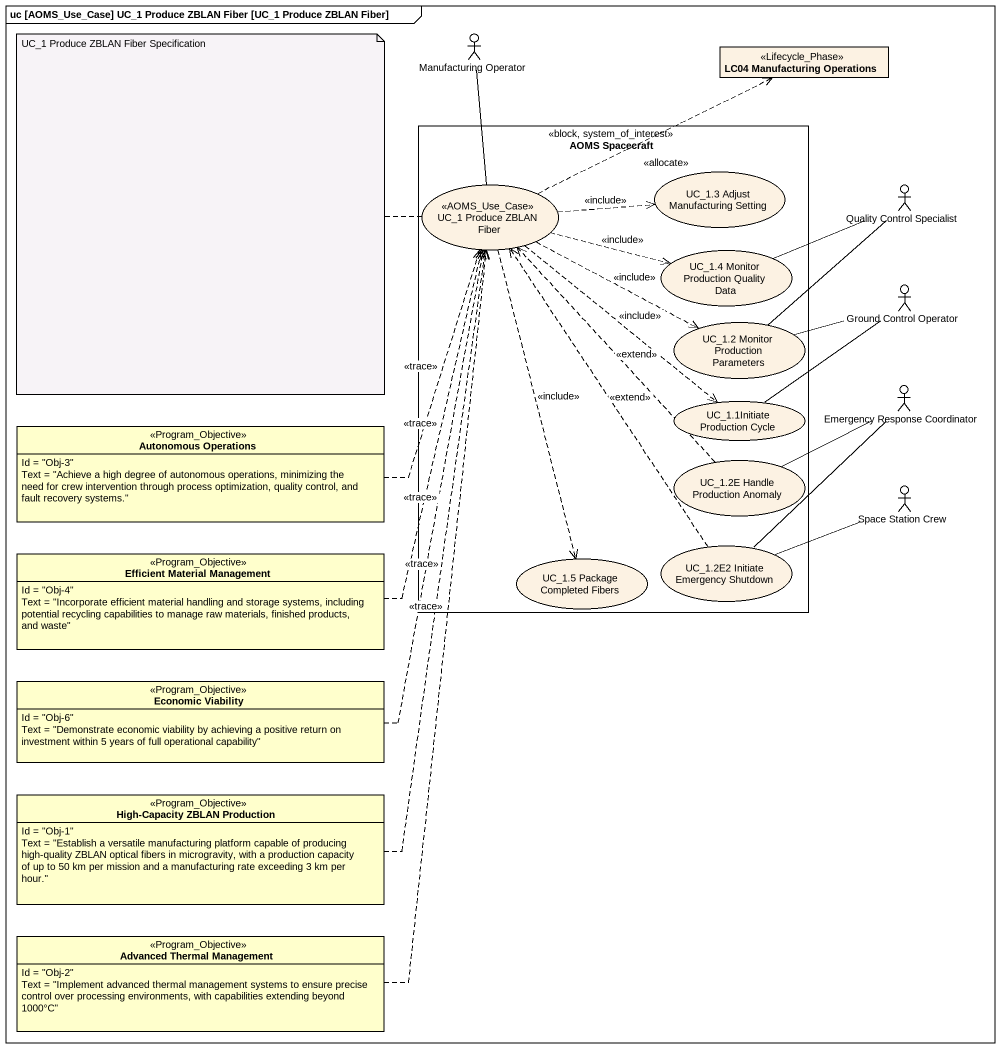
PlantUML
@startuml
mainframe uc [AOMS_Use_Case] UC_1 Produce ZBLAN Fiber [UC_1 Produce ZBLAN Fiber]
allowmixing
hide circle
hide empty members
actor "Manufacturing Operator" as Manufacturing_Operator
class "LC04 Manufacturing Operations" as LC04_Manufacturing <<Lifecycle_Phase>>
rectangle "AOMS Spacecraft" as AOMS_Spacecraft <<block, system_of_interest>> {
  usecase "UC_1.3 Adjust Manufacturing Setting" as UC_1_3_Adjust_Manufacturing
  usecase "UC_1 Produce ZBLAN Fiber" as UC_1_Produce_ZBLAN_Fiber <<AOMS_Use_Case>>
  usecase "UC_1.4 Monitor Production Quality Data" as UC_1_4_Monitor_Production
  usecase "UC_1.2 Monitor Production Parameters" as UC_1_2_Monitor_Production
  usecase "UC_1.1Initiate Production Cycle" as UC_1_1Initiate_Production
  usecase "UC_1.2E Handle Production Anomaly" as UC_1_2E_Handle_Production
  usecase "UC_1.5 Package Completed Fibers" as UC_1_5_Package_Completed
  usecase "UC_1.2E2 Initiate Emergency Shutdown" as UC_1_2E2_Initiate_Emergency
}
actor "Quality Control Specialist" as Quality_Control_Specialist
actor "Ground Control Operator" as Ground_Control_Operator
actor "Emergency Response Coordinator" as Emergency_Response
class "Autonomous Operations" as Autonomous_Operations <<Program_Objective>> #FFFFCC {
  Id = "Obj-3"
  Text = "Achieve a high degree of autonomous operations, minimizing the need for crew intervention through process optimization, quality control, and fault recovery systems."
}
actor "Space Station Crew" as Space_Station_Crew
class "Efficient Material Management" as Efficient_Material <<Program_Objective>> #FFFFCC {
  Id = "Obj-4"
  Text = "Incorporate efficient material handling and storage systems, including potential recycling capabilities to manage raw materials, finished products, and waste"
}
class "Economic Viability" as Economic_Viability <<Program_Objective>> #FFFFCC {
  Id = "Obj-6"
  Text = "Demonstrate economic viability by achieving a positive return on investment within 5 years of full operational capability"
}
class "High-Capacity ZBLAN Production" as High_Capacity_ZBLAN <<Program_Objective>> #FFFFCC {
  Id = "Obj-1"
  Text = "Establish a versatile manufacturing platform capable of producing high-quality ZBLAN optical fibers in microgravity, with a production capacity of up to 50 km per mission and a manufacturing rate exceeding 3 km per hour."
}
class "Advanced Thermal Management" as Advanced_Thermal_Management <<Program_Objective>> #FFFFCC {
  Id = "Obj-2"
  Text = "Implement advanced thermal management systems to ensure precise control over processing environments, with capabilities extending beyond 1000°C"
}
Manufacturing_Operator -- UC_1_Produce_ZBLAN_Fiber
UC_1_Produce_ZBLAN_Fiber .right.> LC04_Manufacturing : <<allocate>>
UC_1_Produce_ZBLAN_Fiber .right.> UC_1_3_Adjust_Manufacturing : <<include>>
UC_1_Produce_ZBLAN_Fiber .right.> UC_1_4_Monitor_Production : <<include>>
UC_1_Produce_ZBLAN_Fiber .right.> UC_1_2_Monitor_Production : <<include>>
UC_1_Produce_ZBLAN_Fiber ..> UC_1_1Initiate_Production : <<include>>
UC_1_Produce_ZBLAN_Fiber ..> UC_1_5_Package_Completed : <<include>>
Quality_Control_Specialist -left- UC_1_4_Monitor_Production
Quality_Control_Specialist -- UC_1_2_Monitor_Production
Ground_Control_Operator -left- UC_1_2_Monitor_Production
Ground_Control_Operator -- UC_1_1Initiate_Production
Emergency_Response -left- UC_1_2E_Handle_Production
Emergency_Response -- UC_1_2E2_Initiate_Emergency
Autonomous_Operations .up.> UC_1_Produce_ZBLAN_Fiber : <<trace>>
UC_1_2E_Handle_Production .up.> UC_1_Produce_ZBLAN_Fiber : <<extend>>
Space_Station_Crew -left- UC_1_2E2_Initiate_Emergency
Efficient_Material .up.> UC_1_Produce_ZBLAN_Fiber : <<trace>>
UC_1_2E2_Initiate_Emergency .up.> UC_1_Produce_ZBLAN_Fiber : <<extend>>
Economic_Viability .up.> UC_1_Produce_ZBLAN_Fiber : <<trace>>
High_Capacity_ZBLAN .up.> UC_1_Produce_ZBLAN_Fiber : <<trace>>
Advanced_Thermal_Management .up.> UC_1_Produce_ZBLAN_Fiber : <<trace>>
note left of UC_1_Produce_ZBLAN_Fiber : UC_1 Produce ZBLAN Fiber Specification
@enduml
